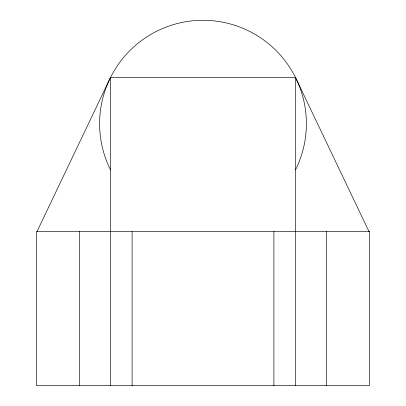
<?xml version="1.0" encoding="UTF-8"?>
<svg xmlns="http://www.w3.org/2000/svg" width="406" height="406" viewBox="0 0 406 406"><rect width="100%" height="100%" fill="white"/><g stroke="black" fill="none" stroke-linecap="round" stroke-linejoin="round"><path stroke-width="0.61" d="M36.997 231.572L110.523 77.444L295.477 77.444L369.003 231.572M326.302 231.572L326.302 385.7M295.477 77.444L295.477 385.7M273.898 231.572L273.898 385.7M132.102 231.572L132.102 385.7M110.523 77.444L110.523 385.7M79.698 231.572L79.698 385.7M110.523 169.921A103.393 103.393 0 0 1 202.888 20.29A103.393 103.393 0 0 1 295.573 169.723M369.46 231.572L36.54 231.572L36.54 385.7L369.46 385.7L369.46 231.572"/></g></svg>
